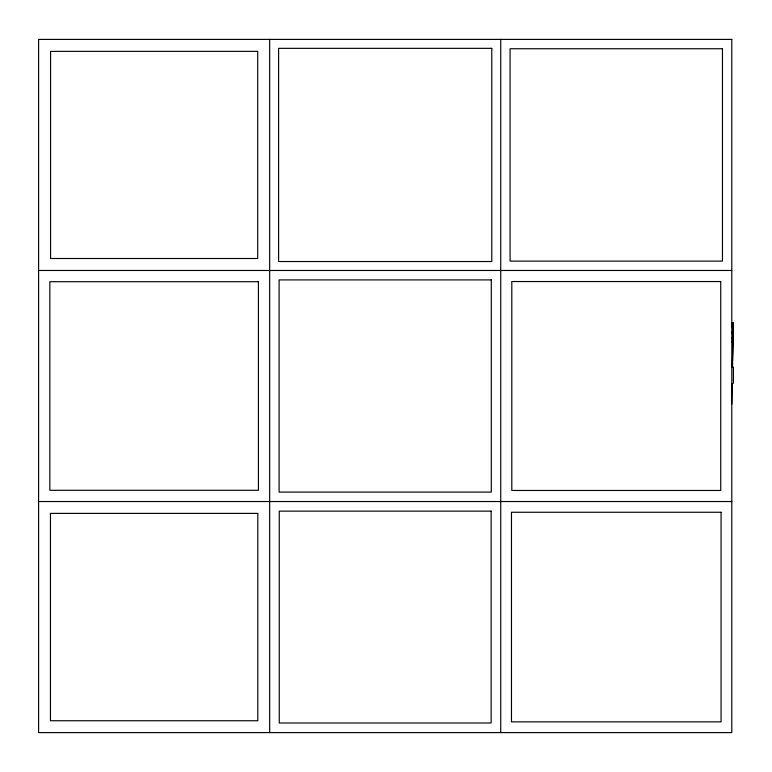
<?xml version="1.0" encoding="UTF-8"?>
<svg xmlns="http://www.w3.org/2000/svg" width="772" height="772" viewBox="0 0 772 772"><rect width="100%" height="100%" fill="white"/><g stroke="black" fill="none" stroke-linecap="round" stroke-linejoin="round"><path stroke-width="1.16" d="M731.798 404.046L732.203 383.732M732.532 367.009L733.4 322.812L731.798 322.744M732.252 367.424L733.4 327.965M38.6 270.47L731.798 270.47M731.798 322.648L733.4 322.648L733.4 342.507L731.798 342.507M731.798 322.87L733.4 322.947M731.798 323.092L733.4 323.063M731.798 323.323L733.4 323.323M731.798 323.748L733.4 323.796M731.798 323.941L733.4 323.941M731.798 324.298L733.4 324.298M731.798 324.365L733.4 324.365M731.798 324.539L733.4 324.539M731.798 324.636L733.4 324.636M731.798 326.411L733.4 326.411M731.798 326.71L733.4 326.71M731.798 326.73L733.4 326.73M731.798 326.913L733.4 326.913M731.798 327.058L733.4 327.058M731.798 327.386L733.4 327.434M731.798 331.97L733.4 331.97M731.798 332.423L733.4 332.423M731.798 333.514L733.4 333.514M731.798 337.605L733.4 337.605M731.798 338.667L733.4 338.667M731.798 338.85L733.4 338.85M731.798 341.726L733.4 341.726M731.798 342.141L733.4 342.141M38.6 501.53L731.798 501.53M733.4 367.076L733.4 383.366M500.738 39.401L500.738 732.599M269.669 39.401L269.669 732.599M731.798 39.401L38.6 39.401L38.6 732.599L731.798 732.599L731.798 39.401M491.793 48.346L278.615 48.346L278.615 261.525L491.793 261.525L491.793 48.346M722.457 48.742L510.08 48.742L510.08 261.119L722.457 261.119L722.457 48.742M257.703 51.367L50.566 51.367L50.566 258.495L257.703 258.495L257.703 51.367M491.291 279.908L279.107 279.908L279.107 492.092L491.291 492.092L491.291 279.908M720.73 281.539L511.807 281.539L511.807 490.461L720.73 490.461L720.73 281.539M258.417 281.712L49.842 281.712L49.842 490.288L258.417 490.288L258.417 281.712M491.137 511.132L279.261 511.132L279.261 723.007L491.137 723.007L491.137 511.132M721.067 512.27L511.469 512.27L511.469 721.868L721.067 721.868L721.067 512.27M257.809 513.39L50.45 513.39L50.45 720.749L257.809 720.749L257.809 513.39"/></g></svg>
